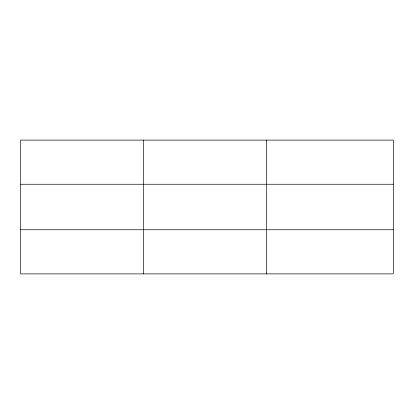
<?xml version="1.0" encoding="UTF-8"?>
<svg xmlns="http://www.w3.org/2000/svg" width="414" height="414" viewBox="0 0 414 414"><rect width="100%" height="100%" fill="white"/><g stroke="black" fill="none" stroke-linecap="round" stroke-linejoin="round"><path stroke-width="0.62" d="M143.658 273.892L143.658 140.108M266.616 273.892L266.616 140.108M393.3 184.256L393.3 140.108L20.7 140.108L20.7 273.892L393.3 273.892L393.3 184.256L20.7 184.256M20.7 229.744L393.3 229.744"/></g></svg>
